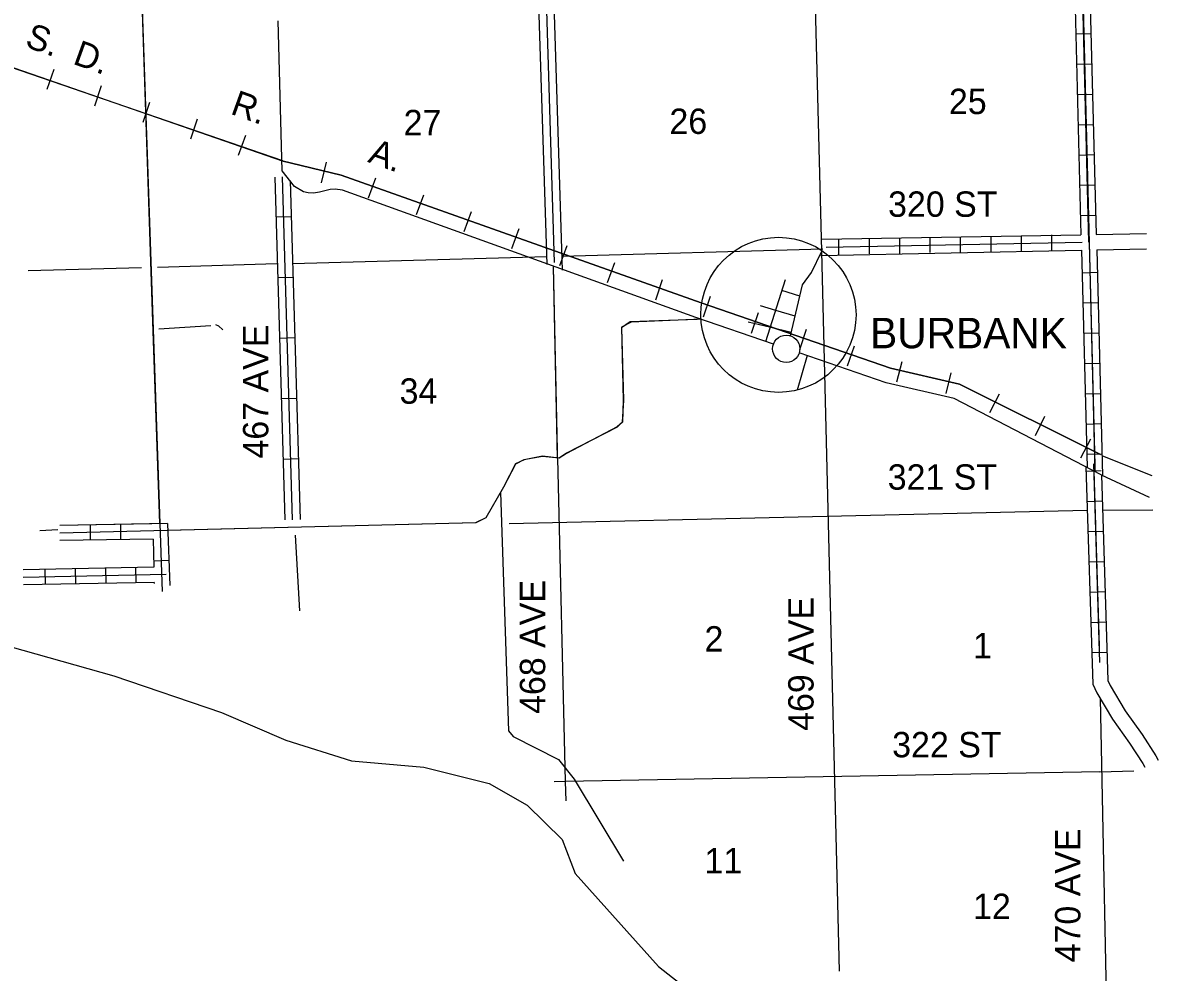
# Model space of a CAD drawing. Extents: x 1905634 to 2449195, y 15438879 to 15871929.
# Drawn here: x 2208368 to 2230743, y 15521664 to 15540378 of the extents above; entities that cross this region are included whole.
import ezdxf

# ---------------------------------------------------------------- set-up
doc = ezdxf.new("R2010")
doc.units = 0
for name, color, linetype in [('L10', 7, 'Continuous'), ('L13', 7, 'Continuous'), ('L14', 7, 'Continuous'), ('L15', 7, 'Continuous'), ('L16', 7, 'Continuous'), ('L2', 7, 'Continuous'), ('L30', 7, 'Continuous'), ('L4', 7, 'Continuous'), ('L53', 7, 'Continuous'), ('L8', 7, 'Continuous'), ('L9', 7, 'Continuous')]:
    doc.layers.add(name, color=color, linetype=linetype)

msp = doc.modelspace()

# ---------------------------------------------------------------- linework, layer by layer
at = {"layer": 'L10'}
for points in [[(2218524, 15540948), (2218698, 15535610)], [(2218524, 15540948), (2218698, 15535610)], [(2218825, 15540964), (2218999, 15535504)], [(2218825, 15540964), (2218999, 15535504)]]:
    msp.add_lwpolyline(points, dxfattribs=at)
at = {"layer": 'L13'}
for points in [[(2218990, 15535778), (2224136, 15535921)], [(2218990, 15535778), (2224136, 15535921)], [(2224110, 15535868), (2224458, 15521686)], [(2224110, 15535868), (2224458, 15521686)], [(2211026, 15535562), (2213376, 15535631)], [(2211026, 15535562), (2213376, 15535631)], [(2213682, 15535636), (2218692, 15535768)], [(2213682, 15535636), (2218692, 15535768)], [(2218820, 15535567), (2218902, 15531799)], [(2218820, 15535567), (2218898, 15531956)], [(2208476, 15535494), (2210709, 15535552)], [(2208476, 15535494), (2210709, 15535552)], [(2218905, 15531799), (2219058, 15525423)], [(2217952, 15530512), (2229344, 15530774)], [(2208703, 15530372), (2209057, 15530388)], [(2208703, 15530372), (2209057, 15530388)], [(2213735, 15530277), (2213819, 15528788)], [(2213735, 15530277), (2213819, 15528788)], [(2229590, 15525615), (2219058, 15525423)], [(2219058, 15525423), (2218840, 15525419)], [(2219058, 15525423), (2219067, 15525044)]]:
    msp.add_lwpolyline(points, dxfattribs=at)
at = {"layer": 'L15'}
for p, q in [((2203121, 15541246), (2213501, 15537649)), ((2208978, 15539454), (2208840, 15539063)), ((2208978, 15539454), (2208840, 15539063)), ((2209917, 15539132), (2209785, 15538736)), ((2209917, 15539132), (2209785, 15538736)), ((2210868, 15538804), (2210736, 15538413)), ((2210868, 15538804), (2210736, 15538413)), ((2211808, 15538477), (2211676, 15538086)), ((2211808, 15538477), (2211676, 15538086)), ((2212758, 15538155), (2212615, 15537764)), ((2212758, 15538155), (2212615, 15537764)), ((2214252, 15537220), (2214353, 15537627)), ((2214252, 15537220), (2214353, 15537627)), ((2215181, 15536930), (2215324, 15537320)), ((2215181, 15536930), (2215324, 15537320)), ((2216127, 15536597), (2216269, 15536988)), ((2216127, 15536597), (2216269, 15536988)), ((2217066, 15536264), (2217209, 15536655)), ((2217066, 15536264), (2217209, 15536655)), ((2218006, 15535927), (2218149, 15536323)), ((2218006, 15535927), (2218149, 15536323)), ((2218951, 15535594), (2219094, 15535990)), ((2218951, 15535594), (2219094, 15535990)), ((2219891, 15535261), (2220034, 15535652)), ((2219891, 15535261), (2220034, 15535652)), ((2220841, 15534918), (2220973, 15535319)), ((2220841, 15534918), (2220973, 15535319)), ((2221781, 15534585), (2221919, 15534987)), ((2221781, 15534585), (2221919, 15534987)), ((2222726, 15534263), (2222869, 15534665)), ((2222726, 15534263), (2222869, 15534665)), ((2223677, 15533936), (2223809, 15534337)), ((2223677, 15533936), (2223809, 15534337)), ((2224617, 15533614), (2224759, 15534010)), ((2224617, 15533614), (2224759, 15534010)), ((2225593, 15533302), (2225694, 15533704)), ((2225593, 15533302), (2225694, 15533704)), ((2226565, 15533070), (2226660, 15533477)), ((2226565, 15533070), (2226660, 15533477)), ((2227425, 15532695), (2227616, 15533065)), ((2227425, 15532695), (2227616, 15533065)), ((2228323, 15532246), (2228508, 15532621)), ((2228323, 15532246), (2228508, 15532621)), ((2229215, 15531803), (2229411, 15532178)), ((2229215, 15531803), (2229411, 15532178))]:
    msp.add_line(p, q, dxfattribs=at)
for points in [[(2213492, 15537653), (2202943, 15541286)], [(2213492, 15537653), (2202943, 15541286)], [(2229606, 15531871), (2226824, 15533255), (2225467, 15533572), (2221734, 15534855), (2214643, 15537373), (2213476, 15537653)], [(2213476, 15537653), (2214643, 15537373), (2221734, 15534855), (2225467, 15533572), (2226824, 15533255), (2229606, 15531871)], [(2229606, 15531871), (2226824, 15533255), (2225467, 15533572), (2221734, 15534855), (2214643, 15537373), (2213476, 15537653)], [(2213476, 15537653), (2214643, 15537373), (2221734, 15534855), (2225467, 15533572), (2226824, 15533255), (2229606, 15531871)]]:
    msp.add_lwpolyline(points, dxfattribs=at)
at = {"layer": 'L16'}
for p, q in [((2223681, 15534989), (2223328, 15535101)), ((2223824, 15533817), (2223627, 15533138))]:
    msp.add_line(p, q, dxfattribs=at)
for points in [[(2223013, 15534097), (2223397, 15535320)], [(2223588, 15534598), (2223208, 15534707), (2222908, 15534798)], [(2223511, 15534273), (2223108, 15534369), (2222665, 15534475)]]:
    msp.add_lwpolyline(points, dxfattribs=at)
for centre, radius in [((2223259, 15534621), 1528), ((2223259, 15534621), 1528), ((2223413, 15533952), 269), ((2223413, 15533952), 269)]:
    msp.add_circle(centre, radius, dxfattribs=at)
at = {"layer": 'L2'}
for points in [[(2199991, 15528904), (2201259, 15529179), (2202394, 15529210), (2204067, 15529210), (2205794, 15529031), (2206818, 15528614), (2208117, 15528086), (2210166, 15527505), (2212283, 15526781), (2213550, 15526238)], [(2199991, 15528904), (2201259, 15529179), (2202394, 15529210), (2204067, 15529210), (2205794, 15529031), (2206818, 15528614), (2208117, 15528086), (2210166, 15527505), (2212283, 15526781), (2213550, 15526238)], [(2229599, 15527060), (2229764, 15518956)], [(2213550, 15526238), (2214844, 15525831), (2216269, 15525704), (2217557, 15525388), (2218307, 15524960), (2218994, 15524279), (2219252, 15523613), (2220894, 15521781), (2222911, 15520197), (2223518, 15520012), (2225298, 15519521), (2226623, 15519389)], [(2213550, 15526238), (2214844, 15525831), (2216269, 15525704), (2217557, 15525388), (2218307, 15524960), (2218994, 15524279), (2219252, 15523613), (2220894, 15521781), (2222911, 15520197), (2223518, 15520012), (2225298, 15519521), (2226623, 15519389)]]:
    msp.add_lwpolyline(points, dxfattribs=at)
at = {"layer": 'L4'}
for points in [[(2223496, 15534208), (2223735, 15535214), (2223909, 15535457), (2224115, 15535879), (2223835, 15546545), (2223766, 15548752)], [(2223496, 15534208), (2223735, 15535214), (2223909, 15535457), (2224115, 15535879), (2223835, 15546545), (2223766, 15548752)], [(2210704, 15541182), (2210928, 15534493)], [(2223160, 15534046), (2221633, 15534570), (2214669, 15537080), (2214526, 15537100), (2214426, 15537092), (2214213, 15537038), (2214095, 15537019), (2213995, 15537024), (2213898, 15537048), (2213726, 15537149), (2213478, 15537462), (2213404, 15540414)], [(2210928, 15534493), (2211061, 15530509)], [(2221743, 15534533), (2220354, 15534475), (2220167, 15534381), (2220200, 15532939), (2220187, 15532506), (2220080, 15532413), (2219080, 15531890), (2218940, 15531795), (2218613, 15531833), (2218246, 15531762), (2218076, 15531686), (2217843, 15531225), (2217493, 15530619), (2217289, 15530521), (2211228, 15530369)], [(2229617, 15531470), (2226723, 15532970), (2225382, 15533281), (2223669, 15533870)], [(2229617, 15531470), (2226723, 15532970), (2225382, 15533281), (2223669, 15533870)]]:
    msp.add_lwpolyline(points, dxfattribs=at)
at = {"layer": 'L53'}
for points in [[(2229516, 15536206), (2230514, 15536222)], [(2229516, 15536206), (2230514, 15536222)], [(2229532, 15535905), (2230514, 15535921)], [(2229532, 15535905), (2230514, 15535921)], [(2229643, 15531845), (2230614, 15531454)], [(2229643, 15531845), (2230614, 15531454)], [(2229617, 15531470), (2230562, 15531028)], [(2229644, 15530773), (2230636, 15530778)], [(2229644, 15530773), (2230636, 15530778)], [(2229451, 15527343), (2229533, 15527172), (2229838, 15526654), (2230176, 15526181), (2230438, 15525780), (2230477, 15525705)], [(2229749, 15527416), (2229798, 15527313), (2230090, 15526818), (2230424, 15526350), (2230697, 15525931), (2230743, 15525843)], [(2229590, 15525615), (2230261, 15525636)], [(2229590, 15525615), (2230261, 15525636)]]:
    msp.add_lwpolyline(points, dxfattribs=at)
at = {"layer": 'L8'}
for p, q in [((2229117, 15540156), (2229415, 15540164)), ((2229132, 15539560), (2229430, 15539567)), ((2229147, 15538963), (2229445, 15538971)), ((2229162, 15538367), (2229460, 15538374)), ((2229177, 15537770), (2229476, 15537778)), ((2229193, 15537174), (2229491, 15537182)), ((2229208, 15536578), (2229506, 15536585)), ((2224442, 15536111), (2224442, 15535810)), ((2224442, 15536111), (2224442, 15535810)), ((2225044, 15536122), (2225044, 15535821)), ((2225044, 15536122), (2225044, 15535821)), ((2225641, 15536127), (2225641, 15535832)), ((2225641, 15536127), (2225641, 15535832)), ((2226243, 15536143), (2226243, 15535847)), ((2226243, 15536143), (2226243, 15535847)), ((2226839, 15536154), (2226839, 15535853)), ((2226839, 15536154), (2226839, 15535853)), ((2227441, 15536169), (2227441, 15535868)), ((2227441, 15536169), (2227441, 15535868)), ((2228043, 15536180), (2228043, 15535879)), ((2228043, 15536180), (2228043, 15535879)), ((2228640, 15536196), (2228640, 15535895)), ((2228640, 15536196), (2228640, 15535895)), ((2229245, 15535451), (2229543, 15535459)), ((2229260, 15534855), (2229558, 15534863)), ((2229275, 15534258), (2229574, 15534266)), ((2229291, 15533662), (2229589, 15533670)), ((2229306, 15533066), (2229605, 15533073)), ((2229322, 15532469), (2229620, 15532477)), ((2229337, 15531873), (2229635, 15531880)), ((2229320, 15531542), (2229619, 15531551)), ((2229339, 15530945), (2229637, 15530955)), ((2209701, 15530187), (2209701, 15530488)), ((2209701, 15530187), (2209701, 15530488)), ((2210303, 15530203), (2210303, 15530504)), ((2210303, 15530203), (2210303, 15530504)), ((2229358, 15530349), (2229656, 15530358)), ((2211253, 15529781), (2210952, 15529765)), ((2211253, 15529781), (2210952, 15529765)), ((2229376, 15529753), (2229675, 15529762)), ((2210950, 15529649), (2208376, 15529596)), ((2208804, 15529604), (2208810, 15529306)), ((2209400, 15529616), (2209406, 15529318)), ((2209996, 15529628), (2210003, 15529330)), ((2210593, 15529640), (2210599, 15529342)), ((2211192, 15529503), (2208379, 15529447)), ((2210957, 15529349), (2208382, 15529297)), ((2229395, 15529156), (2229693, 15529166)), ((2229414, 15528560), (2229712, 15528569)), ((2229427, 15527965), (2229726, 15527974))]:
    msp.add_line(p, q, dxfattribs=at)
for points in [[(2229110, 15546603), (2229490, 15531660)], [(2229110, 15546603), (2229490, 15531660)], [(2210699, 15541228), (2211116, 15529168)], [(2210699, 15541228), (2211116, 15529168)], [(2229090, 15541196), (2229216, 15536196)], [(2229236, 15541353), (2229370, 15536053)], [(2229390, 15541207), (2229516, 15536206)], [(2224115, 15536111), (2229216, 15536196)], [(2224199, 15535953), (2229242, 15536053)], [(2224199, 15535953), (2229242, 15536053)], [(2229378, 15536051), (2229495, 15531539)], [(2224094, 15535789), (2229232, 15535895)], [(2229232, 15535895), (2229343, 15531612)], [(2229532, 15535905), (2229647, 15531454)], [(2221660, 15534527), (2220340, 15534480), (2220166, 15534364), (2220203, 15532938), (2220182, 15532505), (2220081, 15532410), (2219083, 15531898), (2218935, 15531798), (2218608, 15531829), (2218244, 15531761), (2218075, 15531681), (2217843, 15531227), (2217494, 15530620), (2217293, 15530520), (2209099, 15530319)], [(2221660, 15534527), (2220340, 15534480), (2220166, 15534364), (2220203, 15532938), (2220182, 15532505), (2220081, 15532410), (2219083, 15531898), (2218935, 15531798), (2218608, 15531829), (2218244, 15531761), (2218075, 15531681), (2217843, 15531227), (2217494, 15530620), (2217293, 15530520), (2209099, 15530319)], [(2211053, 15534348), (2212077, 15534411)], [(2211053, 15534348), (2212077, 15534411)], [(2212168, 15534430), (2212225, 15534402), (2212310, 15534326)], [(2229317, 15531625), (2229451, 15527343)], [(2229469, 15531687), (2229585, 15527769)], [(2229469, 15531687), (2229585, 15527769)], [(2229470, 15531546), (2229578, 15528090)], [(2229622, 15531467), (2229749, 15527416)], [(2217781, 15531119), (2217941, 15526426), (2218035, 15526314), (2218923, 15525856), (2219234, 15525468), (2220203, 15523852)], [(2211221, 15530509), (2209099, 15530472)], [(2210910, 15530504), (2209099, 15530472)], [(2211221, 15530509), (2211269, 15529290)], [(2210936, 15530203), (2209099, 15530171)], [(2210936, 15530203), (2209099, 15530171)], [(2210936, 15530203), (2210950, 15529649)], [(2210957, 15529349), (2210958, 15529326)]]:
    msp.add_lwpolyline(points, dxfattribs=at)
at = {"layer": 'L9'}
for p, q in [((2213657, 15536552), (2213359, 15536543)), ((2213657, 15536552), (2213359, 15536543)), ((2213693, 15535359), (2213394, 15535350)), ((2213693, 15535359), (2213394, 15535350)), ((2213728, 15534166), (2213430, 15534158)), ((2213728, 15534166), (2213430, 15534158)), ((2213763, 15532974), (2213465, 15532965)), ((2213763, 15532974), (2213465, 15532965)), ((2213799, 15531781), (2213501, 15531772)), ((2213799, 15531781), (2213501, 15531772))]:
    msp.add_line(p, q, dxfattribs=at)
for points in [[(2218444, 15548615), (2218840, 15535652)], [(2218444, 15548615), (2218840, 15535652)], [(2213334, 15537331), (2213534, 15530578)], [(2213685, 15530584), (2213485, 15537342)], [(2213685, 15530584), (2213485, 15537342)], [(2213637, 15537262), (2213835, 15530588)]]:
    msp.add_lwpolyline(points, dxfattribs=at)

# ---------------------------------------------------------------- texts
at = {"layer": 'L14'}
for s, p in [('25', (2226618, 15538577)), ('25', (2226618, 15538577)), ('27', (2215873, 15538160)), ('27', (2215873, 15538160)), ('26', (2221111, 15538186)), ('26', (2221111, 15538186)), ('34', (2215794, 15532869)), ('34', (2215794, 15532869)), ('2', (2221802, 15527985)), ('2', (2221802, 15527985)), ('1', (2227093, 15527853)), ('1', (2227093, 15527853)), ('11', (2221802, 15523613)), ('12', (2227093, 15522714))]:
    msp.add_text(s, height=500, rotation=359.9999, dxfattribs=at).set_placement(p)
at = {"layer": 'L15'}
for s, p in [('S.  D.', (2208392, 15539913)), ('R.', (2212441, 15538588)), ('R.', (2212441, 15538588)), ('A.', (2215150, 15537637)), ('A.', (2215150, 15537637))]:
    msp.add_text(s, height=500, rotation=340.208, dxfattribs=at).set_placement(p)
at = {"layer": 'L16'}
msp.add_text('BURBANK', height=600, rotation=359.9999, dxfattribs=at).set_placement((2225065, 15533962))
msp.add_text('BURBANK', height=600, rotation=359.9999, dxfattribs=at).set_placement((2225065, 15533962))
at = {"layer": 'L30'}
for s, rotation, p in [('320 ST', 359.9999, (2225419, 15536553)), ('320 ST', 359.9999, (2225419, 15536553)), ('467 AVE', 90.0001, (2213208, 15531789)), ('467 AVE', 90.0001, (2213208, 15531789)), ('321 ST', 359.9999, (2225412, 15531175)), ('321 ST', 359.9999, (2225412, 15531175)), ('468 AVE', 90.0001, (2218663, 15526756)), ('468 AVE', 90.0001, (2218663, 15526756)), ('469 AVE', 90.0001, (2223951, 15526422)), ('469 AVE', 90.0001, (2223951, 15526422)), ('322 ST', 359.9999, (2225500, 15525901)), ('322 ST', 359.9999, (2225500, 15525901)), ('470 AVE', 90.0001, (2229209, 15521860)), ('470 AVE', 90.0001, (2229209, 15521860))]:
    msp.add_text(s, height=500, rotation=rotation, dxfattribs=at).set_placement(p)

doc.saveas('drawing.dxf')
